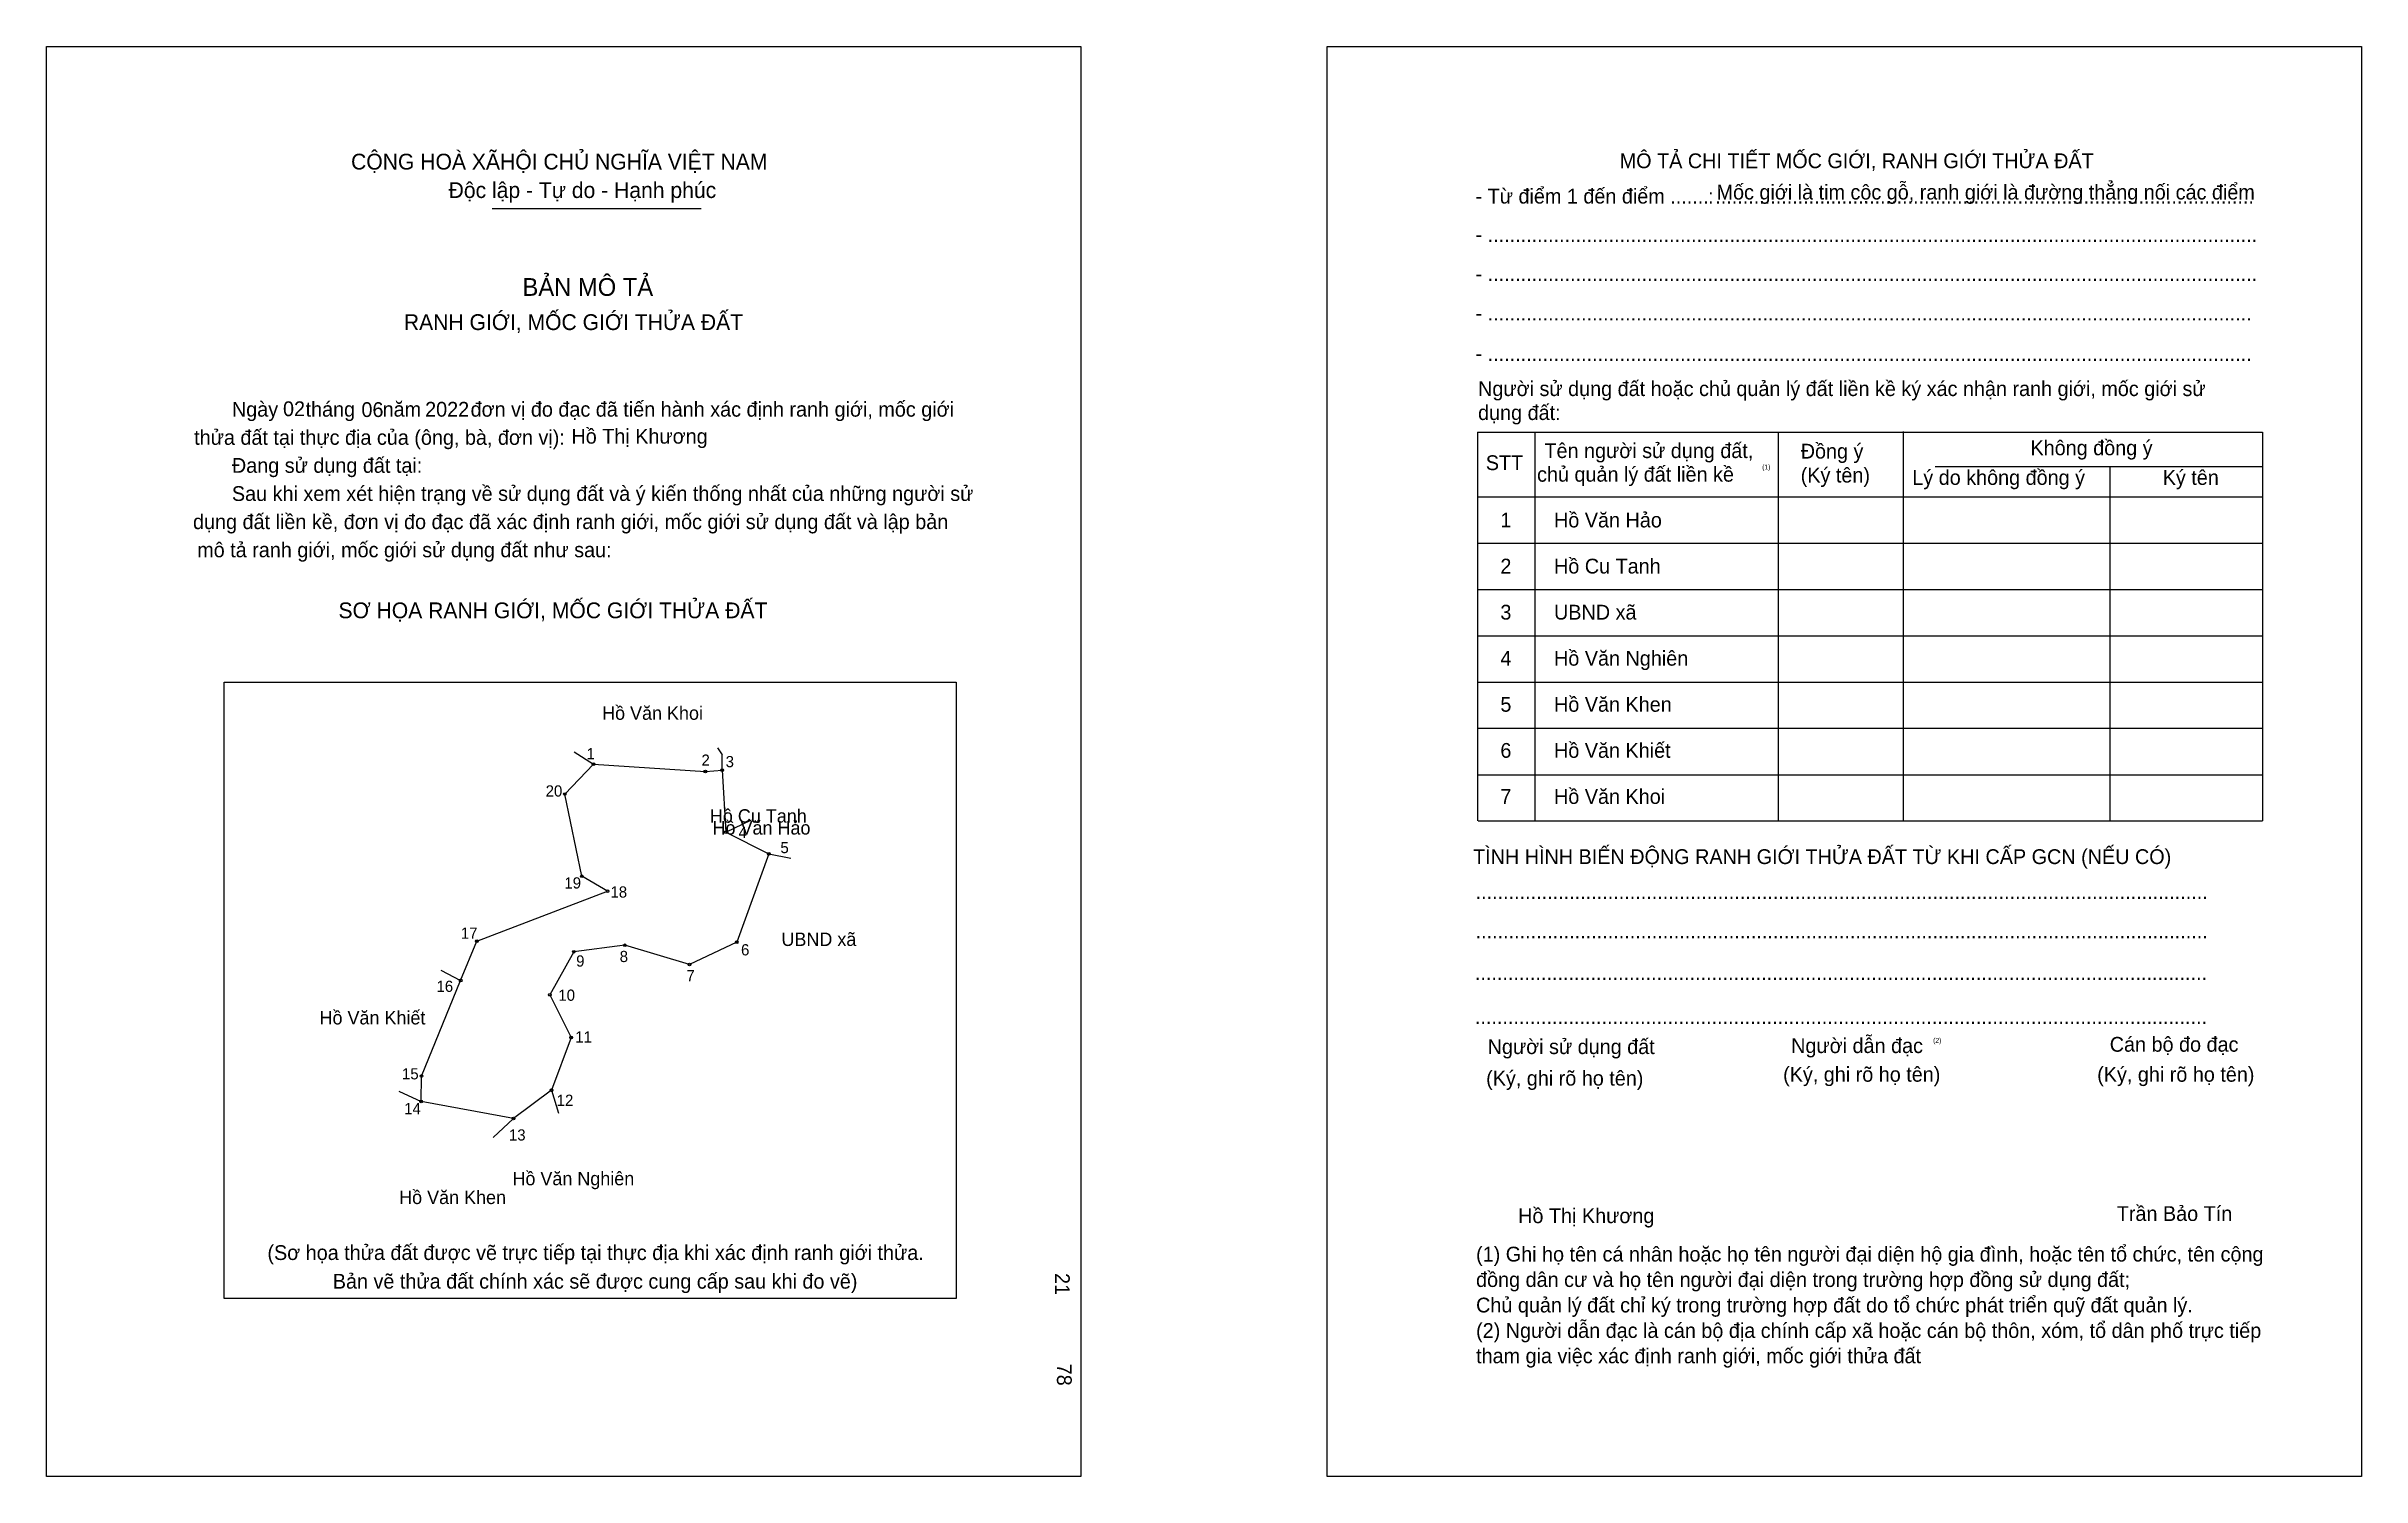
# Model space of a CAD drawing. Extents: x 547045 to 548427, y 1825920 to 1826773.
import ezdxf

# ---------------------------------------------------------------- set-up
doc = ezdxf.new("R2010")
doc.units = 0
for name, color, linetype in [('bmtKhungInTrang1', 7, 'Continuous'), ('bmtKhungInTrang2', 7, 'Continuous'), ('bmtNoiDung', 7, 'Continuous'), ('bmtTemplate', 7, 'Continuous'), ('CanhThua', 7, 'Continuous'), ('MocDinhThua', 7, 'Continuous'), ('RauThua', 7, 'Continuous'), ('SoHieuDinhThua', 7, 'Continuous'), ('TenChuLanCan', 7, 'Continuous')]:
    doc.layers.add(name, color=color, linetype=linetype)

msp = doc.modelspace()

# ---------------------------------------------------------------- linework, layer by layer
at = {"layer": 'bmtKhungInTrang1'}
msp.add_lwpolyline([(547045.2, 1826773.3), (547662.4, 1826773.3), (547662.4, 1825919.7), (547045.2, 1825919.7)], close=True, dxfattribs=at)
at = {"layer": 'bmtKhungInTrang2'}
msp.add_lwpolyline([(547809.5, 1826773.3), (548426.7, 1826773.3), (548426.7, 1825919.7), (547809.5, 1825919.7)], close=True, dxfattribs=at)
at = {"layer": 'bmtTemplate'}
for p, q in [((547311.1, 1826676.6), (547435.9, 1826676.6)), ((547933.4, 1826543.1), (547933.4, 1826311)), ((548078.5, 1826543.1), (548078.5, 1826311)), ((548153.2, 1826543.4), (548153.2, 1826311)), ((548367.6, 1826543.1), (548367.6, 1826311)), ((548172.2, 1826522.6), (548367.6, 1826522.6)), ((547899.5, 1826504.4), (548367.6, 1826504.4)), ((547899.5, 1826476.8), (548367.6, 1826476.8)), ((547899.5, 1826449.2), (548367.6, 1826449.2)), ((547899.5, 1826421.5), (548367.6, 1826421.5)), ((547899.5, 1826393.9), (548367.6, 1826393.9)), ((547899.5, 1826366.3), (548367.6, 1826366.3)), ((547899.5, 1826338.6), (548367.6, 1826338.6)), ((547899.5, 1826311), (548367.6, 1826311))]:
    msp.add_line(p, q, dxfattribs=at)
for points in [[(547899.2, 1826543.1), (548367.6, 1826543.1)], [(547899.2, 1826543.1), (547899.2, 1826311)], [(548276.5, 1826522.4), (548276.5, 1826311)]]:
    msp.add_lwpolyline(points, dxfattribs=at)
msp.add_lwpolyline([(547151.3, 1826026), (547151.3, 1826393.9), (547588.1, 1826393.9), (547588.1, 1826026)], close=True, dxfattribs=at)
at = {"layer": 'CanhThua'}
for p, q in [((547354.5, 1826327.1), (547371.7, 1826344.9)), ((547371.7, 1826344.9), (547438.4, 1826340.6)), ((547438.4, 1826340.6), (547448.5, 1826341.4)), ((547448.5, 1826341.4), (547450.6, 1826304.3)), ((547364.7, 1826278), (547354.5, 1826327.1)), ((547450.6, 1826304.3), (547476.3, 1826291.4)), ((547476.3, 1826291.4), (547457.1, 1826238.7)), ((547302.1, 1826239.3), (547380.1, 1826269.1)), ((547380.1, 1826269.1), (547364.7, 1826278)), ((547292.4, 1826215.8), (547302.1, 1826239.3)), ((547457.1, 1826238.7), (547429, 1826225.4)), ((547359.9, 1826233), (547345.6, 1826207.3)), ((547390.3, 1826236.8), (547359.9, 1826233)), ((547429, 1826225.4), (547390.3, 1826236.8)), ((547269, 1826158.8), (547292.4, 1826215.8)), ((547345.6, 1826207.3), (547358.4, 1826181.8)), ((547358.4, 1826181.8), (547346.6, 1826150.3)), ((547268.9, 1826143.6), (547269, 1826158.8)), ((547323.9, 1826133.4), (547268.9, 1826143.6)), ((547346.6, 1826150.3), (547323.9, 1826133.4))]:
    msp.add_line(p, q, dxfattribs=at)
at = {"layer": 'MocDinhThua'}
for centre in [(547371.7, 1826344.9), (547438.4, 1826340.6), (547448.5, 1826341.4), (547354.5, 1826327.1), (547450.6, 1826304.3), (547476.3, 1826291.4), (547364.7, 1826278), (547380.1, 1826269.1), (547302.1, 1826239.3), (547457.1, 1826238.7), (547359.9, 1826233), (547390.3, 1826236.8), (547429, 1826225.4), (547292.4, 1826215.8), (547345.6, 1826207.3), (547358.4, 1826181.8), (547269, 1826158.8), (547268.9, 1826143.6), (547346.6, 1826150.3), (547323.9, 1826133.4)]:
    msp.add_circle(centre, 0.802, dxfattribs=at)
at = {"layer": 'RauThua'}
for p, q in [((547360.2, 1826352.3), (547371.7, 1826344.9)), ((547445.7, 1826354.6), (547448.5, 1826350.5)), ((547448.5, 1826341.4), (547448.5, 1826350.5)), ((547450.6, 1826304.3), (547465.9, 1826311.6)), ((547476.3, 1826291.4), (547489.4, 1826288.8)), ((547280.6, 1826222), (547292.4, 1826215.8)), ((547255.5, 1826149.7), (547268.9, 1826143.6)), ((547346.6, 1826150.3), (547350.7, 1826136.7)), ((547311.7, 1826122.1), (547323.9, 1826133.4))]:
    msp.add_line(p, q, dxfattribs=at)

# ---------------------------------------------------------------- texts
at = {"layer": 'bmtNoiDung'}
for s, height, p in [('02', 8.83, (547186.4, 1826552.6)), ('06', 8.83, (547233.2, 1826552.1)), ('2022', 8.83, (547271.2, 1826552.3)), ('Hồ Thị Khương', 8.831, (547358.5, 1826536.2)), ('1', 8.83, (547912.8, 1826486.2)), ('Hồ Văn Hảo ', 8.831, (547944.8, 1826486.2)), ('2', 8.83, (547912.8, 1826458.7)), ('Hồ Cu Tanh ', 8.831, (547944.8, 1826458.7)), ('3', 8.83, (547912.8, 1826431.2)), ('UBND xã ', 8.83, (547944.8, 1826431.2)), ('4', 8.83, (547912.8, 1826403.7)), ('Hồ Văn Nghiên ', 8.831, (547944.8, 1826403.7)), ('5', 8.83, (547912.8, 1826376.2)), ('Hồ Văn Khen ', 8.831, (547944.8, 1826376.2)), ('6', 8.83, (547912.8, 1826348.7)), ('Hồ Văn Khiết ', 8.831, (547944.8, 1826348.7)), ('7', 8.83, (547912.8, 1826321.2)), ('Hồ Văn Khoi ', 8.831, (547944.8, 1826321.2)), ('Hồ Thị Khương', 8.831, (547923.4, 1826071))]:
    msp.add_text(s, height=height, dxfattribs=at).set_placement(p)
for s, p in [('21', (547647, 1826041.2)), ('78', (547648.2, 1825987.1))]:
    msp.add_text(s, height=8.83, rotation=270, dxfattribs=at).set_placement(p)
at = {"layer": 'bmtTemplate'}
for s, height, p in [('CỘNG HOÀ XÃHỘI CHỦ NGHĨA VIỆT NAM', 9.42, (547227, 1826699.8)), ('MÔ TẢ CHI TIẾT MỐC GIỚI, RANH GIỚI THỬA ĐẤT', 8.828, (547984, 1826700.6)), ('Độc lập - Tự do - Hạnh phúc', 9.42, (547285.2, 1826682.8)), ('- Từ điểm 1 đến điểm .......', 8.828, (547898, 1826679.5)), (':', 8.83, (548036.7, 1826679.5)), ('..................................................................................................', 8.828, (548041, 1826679.5)), ('Mốc giới là tim cộc gỗ, ranh giới là đường thẳng nối các điểm', 8.828, (548041.8, 1826681.9)), ('- ............................................................................................................................................', 8.8276, (547898, 1826656.6)), ('BẢN MÔ TẢ', 10.6, (547329.3, 1826624.4)), ('- ............................................................................................................................................', 8.8276, (547898, 1826633.2)), ('RANH GIỚI, MỐC GIỚI THỬA ĐẤT', 9.42, (547258.5, 1826604)), ('- ...........................................................................................................................................', 8.8276, (547898, 1826609.7)), ('- ...........................................................................................................................................', 8.8276, (547898, 1826585.6)), ('Người sử dụng đất hoặc chủ quản lý đất liền kề ký xác nhận ranh giới, mốc giới sử', 8.828, (547899.5, 1826564.6)), ('Ngày     tháng     năm         đơn vị đo đạc đã tiến hành xác định ranh giới, mốc giới ', 8.831, (547155.9, 1826552.3)), ('dụng đất:', 8.83, (547899.5, 1826550.3)), ('thửa đất tại thực địa của (ông, bà, đơn vị):', 8.831, (547133.4, 1826535.5)), ('Đang sử dụng đất tại:', 8.831, (547155.9, 1826518.8)), ('STT', 8.83, (547904.1, 1826520.4)), ('Tên người sử dụng đất,', 8.828, (547939.1, 1826527.6)), ('Đồng ý', 8.83, (548092, 1826527.3)), ('Không đồng ý', 8.828, (548229.1, 1826529.3)), ('chủ quản lý đất liền kề', 8.828, (547934.7, 1826513.5)), ('(1)', 2.94, (548069, 1826520.8)), ('(Ký tên)', 8.83, (548092, 1826513)), ('Lý do không đồng ý', 8.828, (548158.6, 1826511.6)), ('Ký tên', 8.83, (548308, 1826511.6)), ('Sau khi xem xét hiện trạng về sử dụng đất và ý kiến thống nhất của những người sử ', 8.831, (547155.9, 1826502)), ('dụng đất liền kề, đơn vị đo đạc đã xác định ranh giới, mốc giới sử dụng đất và lập bản', 8.831, (547132.7, 1826485.2)), ('mô tả ranh giới, mốc giới sử dụng đất như sau:', 8.831, (547135.2, 1826468.4)), ('SƠ HỌA RANH GIỚI, MỐC GIỚI THỬA ĐẤT', 9.42, (547219.5, 1826432)), ('TÌNH HÌNH BIẾN ĐỘNG RANH GIỚI THỬA ĐẤT TỪ KHI CẤP GCN (NẾU CÓ)', 8.828, (547896.5, 1826285.3)), ('.....................................................................................................................................', 8.8409, (547898, 1826264.5)), ('.....................................................................................................................................', 8.8409, (547898, 1826241)), ('.....................................................................................................................................', 8.8409, (547897.6, 1826216.1)), ('.....................................................................................................................................', 8.8409, (547897.6, 1826189.9)), ('Người dẫn đạc', 8.828, (548086.3, 1826172.5)), ('Cán bộ đo đạc', 8.828, (548276.4, 1826173.3)), ('Người sử dụng đất', 8.828, (547905.2, 1826171.9)), ('(2)', 2.94, (548171, 1826178.6)), ('(Ký, ghi rõ họ tên)', 8.828, (547904.3, 1826153.1)), ('(Ký, ghi rõ họ tên)', 8.828, (548081.5, 1826155.4)), ('(Ký, ghi rõ họ tên)', 8.828, (548268.9, 1826155.4)), ('Trần Bảo Tín', 8.828, (548280.6, 1826072.3)), ('(Sơ họa thửa đất được vẽ trực tiếp tại thực địa khi xác định ranh giới thửa.', 8.831, (547177.1, 1826049)), ('(1) Ghi họ tên cá nhân hoặc họ tên người đại diện hộ gia đình, hoặc tên tổ chức, tên cộng', 8.828, (547898.3, 1826048.1)), ('Bản vẽ thửa đất chính xác sẽ được cung cấp sau khi đo vẽ)', 8.831, (547216.1, 1826031.9)), ('đồng dân cư và họ tên người đại diện trong trường hợp đồng sử dụng đất;', 8.828, (547898.3, 1826032.9)), ('Chủ quản lý đất chỉ ký trong trường hợp đất do tổ chức phát triển quỹ đất quản lý.', 8.828, (547898.3, 1826017.7)), ('(2) Người dẫn đạc là cán bộ địa chính cấp xã hoặc cán bộ thôn, xóm, tổ dân phố trực tiếp', 8.828, (547898.3, 1826002.5)), ('tham gia việc xác định ranh giới, mốc giới thửa đất', 8.828, (547898.3, 1825987.4))]:
    msp.add_text(s, height=height, dxfattribs=at).set_placement(p)
at = {"layer": 'SoHieuDinhThua'}
for s, p in [('1', (547367.5, 1826347.8)), ('2', (547436.1, 1826344)), ('3', (547450.5, 1826343.1)), ('20', (547343.1, 1826325.6)), ('4', (547458.2, 1826300.8)), ('5', (547483.2, 1826291.8)), ('19', (547354.3, 1826270.7)), ('18', (547381.8, 1826265.3)), ('17', (547292.5, 1826240.7)), ('9', (547361.3, 1826224.1)), ('8', (547387.3, 1826226.8)), ('6', (547459.7, 1826230.8)), ('16', (547278, 1826209)), ('10', (547350.7, 1826203.7)), ('7', (547427.1, 1826215.4)), ('11', (547360.8, 1826178.8)), ('15', (547257.4, 1826156.8)), ('14', (547258.7, 1826136)), ('12', (547349.7, 1826141)), ('13', (547321.2, 1826120.3))]:
    msp.add_text(s, height=6.68, dxfattribs=at).set_placement(p)
at = {"layer": 'TenChuLanCan'}
for s, height, p in [('Hồ Văn Khoi', 8.015, (547376.8, 1826371.4)), ('Hồ Cu Tanh', 8.02, (547441.1, 1826310)), ('Hồ Văn Hảo', 8.02, (547442.7, 1826302.9)), ('UBND xã', 8.02, (547483.8, 1826236.4)), ('Hồ Văn Khiết', 8.015, (547208.2, 1826189.6)), ('Hồ Văn Nghiên', 8.015, (547323.3, 1826093.6)), ('Hồ Văn Khen', 8.015, (547255.7, 1826082.4))]:
    msp.add_text(s, height=height, dxfattribs=at).set_placement(p)

doc.saveas('drawing.dxf')
